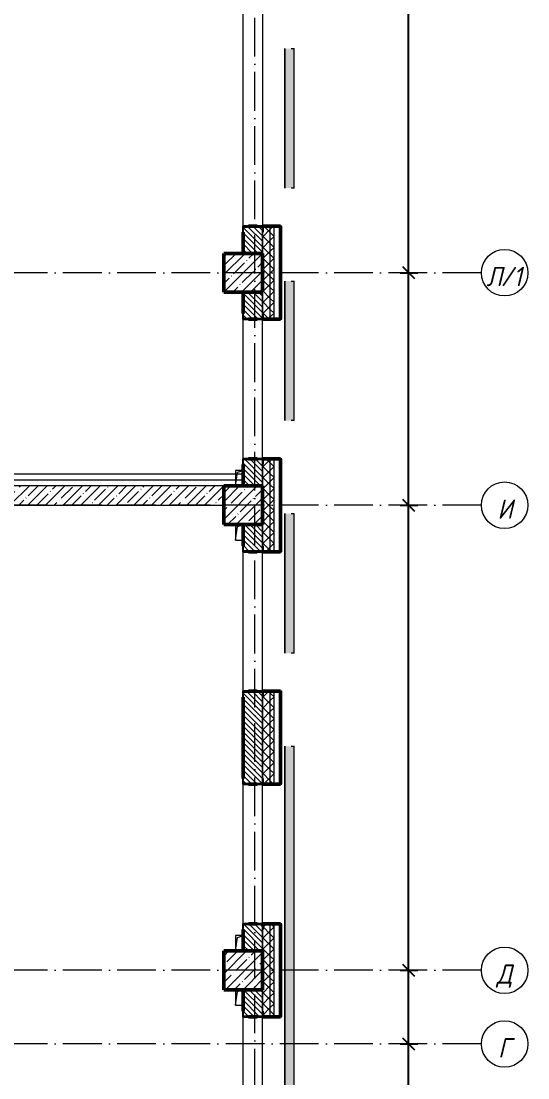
# Model space of a CAD drawing. Header units: millimetres. Extents: x -356862 to 418287, y 0 to 839748.
# Drawn here: x 82475 to 89015, y 319486 to 333120 of the extents above; entities that cross this region are included whole.
import ezdxf

# ---------------------------------------------------------------- set-up
doc = ezdxf.new("R2010")
doc.units = ezdxf.units.MM
doc.linetypes.add('50_200_ШТРИХ_1Т_ш5_п1_п1_', pattern=[700, 500, -100, 0, -100])
for name, color, linetype, lineweight in [('A-____-____-DIMS', 7, 'Continuous', 9), ('A-DETL-____-OTLN-4', 7, 'Continuous', 18), ('A-GENM-____-MCUT', 7, 'Continuous', 25), ('A-GENM-____-OTLN', 7, 'Continuous', 9), ('A-GENM-____-OTLN-1', 7, 'Continuous', 25), ('A-GLAZ-____-OTLN', 7, 'Continuous', 9), ('A-WALL-____-MCUT-1', 7, 'Continuous', 9), ('A-WALL-____-MCUT-2', 7, 'Continuous', 50), ('A-WALL-____-MCUT-3', 7, 'Continuous', 9), ('A-WALL-____-OTLN', 7, 'Continuous', 9), ('A-WALL-____-PATT-1', 7, 'Continuous', 9), ('A-WALL-FNSH-MCUT-1', 7, 'Continuous', 9), ('S-COLS-____-MCUT', 7, 'Continuous', 50), ('S-COLS-____-OTLN', 7, 'Continuous', 9), ('S-GRID-____-IDEN', 7, 'Continuous', 9), ('S-GRID-____-OTLN-1', 7, '50_200_ШТРИХ_1Т_ш5_п1_п1_', 9)]:
    doc.layers.add(name, color=color, linetype=linetype, lineweight=lineweight)
doc.layers.add('A-GLAZ-____-OTLN-1', color=7, linetype='Continuous', lineweight=9, true_color=0xc0c0c0)
doc.styles.add('ISOCPEUR_I', font='isocpeui.ttf', dxfattribs={"width": 0.9, "height": 2.5})
doc.dimstyles.new('ISO-2_5_0_9К_БОЛЬШОЙ_ОСИ', dxfattribs={"dimscale": 304.8, "dimtxt": 248.995294, "dimasz": 0.492126, "dimexe": 0.393701, "dimexo": 0, "dimgap": 0, "dimtad": 1, "dimdec": 0, "dimzin": 0, "dimdsep": 46, "dimtxsty": 'ISOCPEUR_I', "dimblk1": 'OBLIQUE', "dimblk2": 'OBLIQUE', "dimsah": 1, "dimcen": 0.09, "dimdle": 0.393701, "dimazin": 0, "dimtfac": 1, "dimtdec": 4, "dimtix": 1, "dimtmove": 0, "dimatfit": 3, "dimfxl": 1, "dimtvp": 1, "dimtolj": 1, "dimtzin": 0, "dimarcsym": 2})
pattern_1 = [(135, (-15659.08, 310542.9), (-35.35534, -35.35534), [])]
pattern_2 = [(45, (-15659.08, 310542.9), (-70.71068, 70.71068), []), (135, (-15659.08, 310542.9), (-70.71068, -70.71068), [])]

# ---------------------------------------------------------------- blocks, each defined once
blk = doc.blocks.new('BSC_Колонна _Прямоугольная - 500х500-V24-АР1_План отверстий 2 этажа в осях 1-64_А-ГГ')
at = {"layer": 'S-COLS-____-OTLN'}
h = blk.add_hatch(dxfattribs=at)
h.set_pattern_fill('FP_53', color=256, style=0, pattern_type=2)
h.set_pattern_definition([(45, (-101000, -16331.04), (-114.04925, 114.04925), []), (45, (-100885.95, -16331.04), (-114.04925, 114.04925), [201.613, -40.323, 3.353, -36.97])])
h.paths.add_polyline_path([(-250, -250), (250, -250), (250, 250), (-250, 250), (-250, -115)], flags=0)
at = {"layer": 'S-COLS-____-MCUT'}
for p, q in [((250, 250), (-250, 250)), ((-250, 250), (-250, -250)), ((250, -250), (250, 250)), ((-250, -250), (250, -250))]:
    blk.add_line(p, q, dxfattribs=at)
blk = doc.blocks.new('BSC_Колонна _Прямоугольная - 500х500-V32-АР1_План отверстий 2 этажа в осях 1-64_А-ГГ')
at = {"layer": 'S-COLS-____-OTLN'}
h = blk.add_hatch(dxfattribs=at)
h.set_pattern_fill('FP_61', color=256, style=0, pattern_type=2)
h.set_pattern_definition([(45, (-101000, -19331.04), (-114.04925, 114.04925), []), (45, (-100885.95, -19331.04), (-114.04925, 114.04925), [201.613, -40.323, 3.353, -36.97])])
h.paths.add_polyline_path([(-250, -250), (250, -250), (250, 250), (-250, 250)], flags=0)
at = {"layer": 'S-COLS-____-MCUT'}
for p, q in [((250, 250), (-250, 250)), ((-250, 250), (-250, -250)), ((250, -250), (250, 250)), ((-250, -250), (250, -250))]:
    blk.add_line(p, q, dxfattribs=at)
blk = doc.blocks.new('BSC_Колонна _Прямоугольная - 500х500-V75-АР1_План отверстий 2 этажа в осях 1-64_А-ГГ')
at = {"layer": 'S-COLS-____-OTLN'}
h = blk.add_hatch(dxfattribs=at)
h.set_pattern_fill('FP_104', color=256, style=0, pattern_type=2)
h.set_pattern_definition([(45, (-101000, -10331.04), (-114.04925, 114.04925), []), (45, (-100885.95, -10331.04), (-114.04925, 114.04925), [201.613, -40.323, 3.353, -36.97])])
h.paths.add_polyline_path([(-250, -250), (250, -250), (250, 250), (-250, 250), (-250, -135)], flags=0)
at = {"layer": 'S-COLS-____-MCUT'}
for p, q in [((250, 250), (-250, 250)), ((-250, 250), (-250, -250)), ((250, -250), (250, 250)), ((-250, -250), (250, -250))]:
    blk.add_line(p, q, dxfattribs=at)
blk = doc.blocks.new('Фахверк_СКБ_Уголок - 250_2700-27497298-АР1_План отверстий 2 этажа в осях 1-64_А-ГГ')
at = {"layer": 'A-GENM-____-MCUT'}
for p, q in [((200, 181), (125, 181)), ((125, 181), (125, 106)), ((131, 106), (131, 175)), ((131, 175), (200, 175)), ((200, 175), (200, 181)), ((125, 106), (131, 106)), ((131, -6), (125, -6)), ((125, -6), (125, -81)), ((125, -81), (200, -81)), ((131, -75), (131, -6)), ((200, -75), (131, -75)), ((200, -81), (200, -75))]:
    blk.add_line(p, q, dxfattribs=at)
blk = doc.blocks.new('AR_Отверстие прямоугольное _в плите_ - AR_Отверстие прямоугольное _в плите_-V164-АР1_План отверстий 2 этажа в осях 1-64_А-ГГ')
at = {"layer": 'A-GENM-____-OTLN'}
for p, q in [((-50, 100), (-50, -100)), ((-50, -100), (-25, 75)), ((-25, 75), (50, 100)), ((-50, -100), (50, -100))]:
    blk.add_line(p, q, dxfattribs=at)
blk = doc.blocks.new('AR_Отверстие прямоугольное _в плите_ - AR_Отверстие прямоугольное _в плите_-V167-АР1_План отверстий 2 этажа в осях 1-64_А-ГГ')
at = {"layer": 'A-GENM-____-OTLN'}
for p, q in [((50, 100), (-50, 100)), ((-50, 100), (-50, -100)), ((-50, -100), (-25, 75)), ((-25, 75), (50, 100))]:
    blk.add_line(p, q, dxfattribs=at)
blk = doc.blocks.new('Отлив_СКБ - Отлив витража_120_НВФ-V194-АР1_План отверстий 2 этажа в осях 1-64_А-ГГ')
at = {"layer": 'A-GLAZ-____-OTLN-1'}
for points in [[(1800, -2), (1800, 0), (0, 0), (0, -2), (1544, -2)], [(1544, -120), (1800, -120), (1800, -2), (0, -2), (0, -120)]]:
    blk.add_hatch(color=256, dxfattribs=at).paths.add_polyline_path(points, flags=0)
at = {"layer": 'A-GLAZ-____-OTLN'}
for p, q in [((0, 0), (1800, 0)), ((1800, -2), (0, -2)), ((0, -120), (0, -83)), ((0, -120), (1800, -120)), ((1800, -83), (1800, -120))]:
    blk.add_line(p, q, dxfattribs=at)
blk = doc.blocks.new('Отлив_СКБ - Отлив витража_120_НВФ-31885688-АР1_План отверстий 2 этажа в осях 1-64_А-ГГ')
at = {"layer": 'A-GLAZ-____-OTLN-1'}
for points in [[(4113, -2), (4800, -2), (4800, 0), (0, 0), (0, -2), (2345, -2)], [(4113, -120), (4800, -120), (4800, -2), (0, -2), (0, -120), (2345, -120)]]:
    blk.add_hatch(color=256, dxfattribs=at).paths.add_polyline_path(points, flags=0)
at = {"layer": 'A-GLAZ-____-OTLN'}
for p, q in [((0, 0), (4800, 0)), ((4800, -2), (0, -2)), ((0, -120), (0, -83)), ((0, -120), (4800, -120)), ((4800, -83), (4800, -120))]:
    blk.add_line(p, q, dxfattribs=at)
blk = doc.blocks.new('Ось сетки - Круг_Ø6_00__ISO-2_5_0_9K_-25732049-АР1_План отверстий 2 этажа в осях 1-64_А-ГГ')
at = {"layer": 'S-GRID-____-IDEN'}
blk.add_circle((0, 0), 3, dxfattribs=at)
blk = doc.blocks.new('_Oblique')
at = {"color": 0, "linetype": 'ByBlock', "lineweight": -2}
blk.add_line((-0.5, -0.5), (0.5, 0.5), dxfattribs=at)
blk = doc.blocks.new('*D9313')
at = {"layer": 'A-____-____-DIMS', "color": 0, "lineweight": -2, "transparency": 16777216}
for p, q in [((87475, 317754), (87475, 320044)), ((87369, 319924), (87595, 319924)), ((87369, 317874), (87595, 317874))]:
    blk.add_line(p, q, dxfattribs=at)
at = {"layer": 'Defpoints', "color": 0, "transparency": 16777216}
for p in [(87369, 319924), (87475, 319924), (87369, 317874)]:
    blk.add_point(p, dxfattribs=at)
at = {"layer": 'A-____-____-DIMS', "color": 0, "lineweight": -2, "transparency": 16777216, "xscale": 150, "yscale": 150, "zscale": 150}
for p, rotation in [((87475, 319924), 90), ((87475, 317874), 270)]:
    blk.add_blockref('_Oblique', p, dxfattribs=dict(at, rotation=rotation))
at = {"layer": 'A-____-____-DIMS', "color": 0, "transparency": 16777216, "insert": (87474, 318899), "char_height": 2.5, "width": 758.48, "attachment_point": 5, "rotation": 90, "style": 'ISOCPEUR_I'}
blk.add_mtext('\\A1;2050', dxfattribs=at)
blk = doc.blocks.new('*D9314')
at = {"layer": 'A-____-____-DIMS', "color": 0, "lineweight": -2, "transparency": 16777216}
for p, q in [((87475, 319804), (87475, 320994)), ((87369, 320874), (87595, 320874)), ((87369, 319924), (87595, 319924))]:
    blk.add_line(p, q, dxfattribs=at)
at = {"layer": 'Defpoints', "color": 0, "transparency": 16777216}
for p in [(87369, 320874), (87475, 320874), (87369, 319924)]:
    blk.add_point(p, dxfattribs=at)
at = {"layer": 'A-____-____-DIMS', "color": 0, "lineweight": -2, "transparency": 16777216, "xscale": 150, "yscale": 150, "zscale": 150}
for p, rotation in [((87475, 320874), 90), ((87475, 319924), 270)]:
    blk.add_blockref('_Oblique', p, dxfattribs=dict(at, rotation=rotation))
at = {"layer": 'A-____-____-DIMS', "color": 0, "transparency": 16777216, "insert": (87474, 320399), "char_height": 2.5, "width": 568.86, "attachment_point": 5, "rotation": 90, "style": 'ISOCPEUR_I'}
blk.add_mtext('\\A1;950', dxfattribs=at)
blk = doc.blocks.new('*D9315')
at = {"layer": 'A-____-____-DIMS', "color": 0, "lineweight": -2, "transparency": 16777216}
for p, q in [((87475, 320754), (87475, 326994)), ((87369, 326874), (87595, 326874)), ((87369, 320874), (87595, 320874))]:
    blk.add_line(p, q, dxfattribs=at)
at = {"layer": 'Defpoints', "color": 0, "transparency": 16777216}
for p in [(87369, 326874), (87475, 326874), (87369, 320874)]:
    blk.add_point(p, dxfattribs=at)
at = {"layer": 'A-____-____-DIMS', "color": 0, "lineweight": -2, "transparency": 16777216, "xscale": 150, "yscale": 150, "zscale": 150}
for p, rotation in [((87475, 326874), 90), ((87475, 320874), 270)]:
    blk.add_blockref('_Oblique', p, dxfattribs=dict(at, rotation=rotation))
at = {"layer": 'A-____-____-DIMS', "color": 0, "transparency": 16777216, "insert": (87474, 323874), "char_height": 2.5, "width": 758.48, "attachment_point": 5, "rotation": 90, "style": 'ISOCPEUR_I'}
blk.add_mtext('\\A1;6000', dxfattribs=at)
blk = doc.blocks.new('*D9316')
at = {"layer": 'A-____-____-DIMS', "color": 0, "lineweight": -2, "transparency": 16777216}
for p, q in [((87475, 326754), (87475, 329994)), ((87369, 329874), (87595, 329874)), ((87369, 326874), (87595, 326874))]:
    blk.add_line(p, q, dxfattribs=at)
at = {"layer": 'Defpoints', "color": 0, "transparency": 16777216}
for p in [(87369, 329874), (87475, 329874), (87369, 326874)]:
    blk.add_point(p, dxfattribs=at)
at = {"layer": 'A-____-____-DIMS', "color": 0, "lineweight": -2, "transparency": 16777216, "xscale": 150, "yscale": 150, "zscale": 150}
for p, rotation in [((87475, 329874), 90), ((87475, 326874), 270)]:
    blk.add_blockref('_Oblique', p, dxfattribs=dict(at, rotation=rotation))
at = {"layer": 'A-____-____-DIMS', "color": 0, "transparency": 16777216, "insert": (87474, 328374), "char_height": 2.5, "width": 758.48, "attachment_point": 5, "rotation": 90, "style": 'ISOCPEUR_I'}
blk.add_mtext('\\A1;3000', dxfattribs=at)
blk = doc.blocks.new('*D9317')
at = {"layer": 'A-____-____-DIMS', "color": 0, "lineweight": -2, "transparency": 16777216}
for p, q in [((87475, 329754), (87475, 335994)), ((87369, 335874), (87595, 335874)), ((87369, 329874), (87595, 329874))]:
    blk.add_line(p, q, dxfattribs=at)
at = {"layer": 'Defpoints', "color": 0, "transparency": 16777216}
for p in [(87369, 335874), (87475, 335874), (87369, 329874)]:
    blk.add_point(p, dxfattribs=at)
at = {"layer": 'A-____-____-DIMS', "color": 0, "lineweight": -2, "transparency": 16777216, "xscale": 150, "yscale": 150, "zscale": 150}
for p, rotation in [((87475, 335874), 90), ((87475, 329874), 270)]:
    blk.add_blockref('_Oblique', p, dxfattribs=dict(at, rotation=rotation))
at = {"layer": 'A-____-____-DIMS', "color": 0, "transparency": 16777216, "insert": (87474, 332874), "char_height": 2.5, "width": 758.48, "attachment_point": 5, "rotation": 90, "style": 'ISOCPEUR_I'}
blk.add_mtext('\\A1;6000', dxfattribs=at)

msp = doc.modelspace()

# ---------------------------------------------------------------- hatches: boundary and pattern name
at = {"layer": 'A-WALL-____-PATT-1'}
h = msp.add_hatch(dxfattribs=at)
h.set_pattern_fill('FP_1', color=256, style=0, pattern_type=2)
h.set_pattern_definition(pattern_2)
h.paths.add_polyline_path([(85690.9187, 308523.9433), (85690.9187, 309473.9433), (85596.9187, 309473.9433), (85596.9187, 309398.9433), (85590.9187, 309398.9433), (85590.9187, 308523.9433)], flags=0)
h.paths.add_polyline_path([(85596.9187, 311273.9433), (85690.9187, 311273.9433), (85690.9187, 312473.9433), (85596.9187, 312473.9433), (85596.9187, 312398.9433), (85590.9187, 312398.9433), (85590.9187, 311348.9433), (85596.9187, 311348.9433), (85596.9187, 311278.8098)], flags=0)
h.paths.add_polyline_path([(85596.9187, 314273.9433), (85690.9187, 314273.9433), (85690.9187, 315473.9433), (85596.9187, 315473.9433), (85596.9187, 315398.9433), (85590.9187, 315398.9433), (85590.9187, 314348.9433), (85596.9187, 314348.9433), (85596.9187, 314279.9433)], flags=0)
h.paths.add_polyline_path([(85690.9187, 317273.9433), (85690.9187, 318473.9433), (85596.9187, 318473.9433), (85596.9187, 318398.9433), (85590.9187, 318398.9433), (85590.9187, 317348.9433), (85596.9187, 317348.9433), (85596.9187, 317273.9433)], flags=0)
h.paths.add_polyline_path([(85690.9187, 320273.9433), (85690.9187, 321473.9433), (85596.9187, 321473.9433), (85596.9187, 321398.9433), (85590.9187, 321398.9433), (85590.9187, 320348.9433), (85596.9187, 320348.9433), (85596.9187, 320273.9433)], flags=0)
h.paths.add_polyline_path([(85690.9187, 323273.9433), (85690.9187, 324473.9433), (85596.9187, 324473.9433), (85596.9187, 324398.9433), (85590.9187, 324398.9433), (85590.9187, 323348.9433), (85596.9187, 323348.9433), (85596.9187, 323273.9433)], flags=0)
h.paths.add_polyline_path([(85596.9187, 326273.9433), (85690.9187, 326273.9433), (85690.9187, 327473.9433), (85596.9187, 327473.9433), (85596.9187, 327398.9433), (85590.9187, 327398.9433), (85590.9187, 326348.9433), (85596.9187, 326348.9433), (85596.9187, 326279.9433)], flags=0)
h.paths.add_polyline_path([(85596.9187, 329273.9433), (85690.9187, 329273.9433), (85690.9187, 330473.9433), (85596.9187, 330473.9433), (85596.9187, 330398.9433), (85590.9187, 330398.9433), (85590.9187, 329348.9433), (85596.9187, 329348.9433), (85596.9187, 329279.9433)], flags=0)
h.paths.add_polyline_path([(85690.9187, 335273.9433), (85690.9187, 336473.9433), (85596.9187, 336473.9433), (85596.9187, 336398.9433), (85590.9187, 336398.9433), (85590.9187, 335348.9433), (85596.9187, 335348.9433), (85596.9187, 335273.9433)], flags=0)
h.paths.add_polyline_path([(85596.9187, 338273.9433), (85690.9187, 338273.9433), (85690.9187, 339473.9433), (85596.9187, 339473.9433), (85596.9187, 339398.9433), (85590.9187, 339398.9433), (85590.9187, 338348.9433), (85596.9187, 338348.9433), (85596.9187, 338279.9433)], flags=0)
h.paths.add_polyline_path([(85596.9187, 341273.9433), (85690.9187, 341273.9433), (85690.9187, 342473.9433), (85596.9187, 342473.9433), (85596.9187, 342398.9433), (85590.9187, 342398.9433), (85590.9187, 341348.9433), (85596.9187, 341348.9433), (85596.9187, 341279.9433)], flags=0)
h.paths.add_polyline_path([(85690.9187, 344273.9433), (85690.9187, 345473.9433), (85596.9187, 345473.9433), (85596.9187, 345398.9433), (85590.9187, 345398.9433), (85590.9187, 344348.9433), (85596.9187, 344348.9433), (85596.9187, 344273.9433)], flags=0)
h.paths.add_polyline_path([(85596.9187, 347273.9433), (85690.9187, 347273.9433), (85690.9187, 348473.9433), (85596.9187, 348473.9433), (85596.9187, 348398.9433), (85590.9187, 348398.9433), (85590.9187, 347348.9433), (85596.9187, 347348.9433), (85596.9187, 347279.9433)], flags=0)
h.paths.add_polyline_path([(85690.9187, 350273.9433), (85690.9187, 351473.9433), (85596.9187, 351473.9433), (85596.9187, 351398.9433), (85590.9187, 351398.9433), (85590.9187, 350348.9433), (85596.9187, 350348.9433), (85596.9187, 350273.9433)], flags=0)
h.paths.add_polyline_path([(85596.9187, 356273.9433), (85690.9187, 356273.9433), (85690.9187, 357338.9433), (85590.9187, 357338.9433), (85590.9187, 356348.9433), (85596.9187, 356348.9433), (85596.9187, 356279.9433)], flags=0)
h = msp.add_hatch(dxfattribs=at)
h.set_pattern_fill('FP_1', color=256, style=0, pattern_type=2)
h.set_pattern_definition(pattern_2)
h.paths.add_polyline_path([(85690.9187, 308473.9433), (85740.9187, 308473.9433), (85740.9187, 309473.9433), (85690.9187, 309473.9433), (85690.9187, 308523.9433)], flags=0)
h.paths.add_polyline_path([(85690.9187, 311273.9433), (85740.9187, 311273.9433), (85740.9187, 312473.9433), (85690.9187, 312473.9433), (85690.9187, 311278.8098)], flags=0)
h.paths.add_polyline_path([(85740.9187, 314273.9433), (85740.9187, 315473.9433), (85690.9187, 315473.9433), (85690.9187, 314273.9433)], flags=0)
h.paths.add_polyline_path([(85690.9187, 317273.9433), (85740.9187, 317273.9433), (85740.9187, 318473.9433), (85690.9187, 318473.9433), (85690.9187, 317298.7678)], flags=0)
h.paths.add_polyline_path([(85690.9187, 320273.9433), (85740.9187, 320273.9433), (85740.9187, 321473.9433), (85690.9187, 321473.9433), (85690.9187, 320738.7438)], flags=0)
h.paths.add_polyline_path([(85740.9187, 323273.9433), (85740.9187, 324473.9433), (85690.9187, 324473.9433), (85690.9187, 323273.9433)], flags=0)
h.paths.add_polyline_path([(85690.9187, 326273.9433), (85740.9187, 326273.9433), (85740.9187, 327473.9433), (85690.9187, 327473.9433), (85690.9187, 326758.7018)], flags=0)
h.paths.add_polyline_path([(85690.9187, 329273.9433), (85740.9187, 329273.9433), (85740.9187, 330473.9433), (85690.9187, 330473.9433), (85690.9187, 330198.6778)], flags=0)
h.paths.add_polyline_path([(85740.9187, 335273.9433), (85740.9187, 336473.9433), (85690.9187, 336473.9433), (85690.9187, 335273.9433)], flags=0)
h.paths.add_polyline_path([(85740.9187, 338273.9433), (85740.9187, 339473.9433), (85690.9187, 339473.9433), (85690.9187, 338273.9433)], flags=0)
h.paths.add_polyline_path([(85740.9187, 341273.9433), (85740.9187, 342473.9433), (85690.9187, 342473.9433), (85690.9187, 341273.9433)], flags=0)
h.paths.add_polyline_path([(85740.9187, 344273.9433), (85740.9187, 345473.9433), (85690.9187, 345473.9433), (85690.9187, 344273.9433)], flags=0)
h.paths.add_polyline_path([(85690.9187, 347273.9433), (85740.9187, 347273.9433), (85740.9187, 348473.9433), (85690.9187, 348473.9433), (85690.9187, 347398.5577)], flags=0)
h.paths.add_polyline_path([(85740.9187, 350273.9433), (85740.9187, 351473.9433), (85690.9187, 351473.9433), (85690.9187, 350273.9433)], flags=0)
h.paths.add_polyline_path([(85690.9187, 356273.9433), (85740.9187, 356273.9433), (85740.9187, 357338.9433), (85690.9187, 357338.9433), (85690.9187, 356858.4916)], flags=0)
h = msp.add_hatch(dxfattribs=at)
h.set_pattern_fill('FP_3', color=256, style=0, pattern_type=2)
h.set_pattern_definition([(45, (-15659.08, 310542.9), (-85.53659, 85.53659), []), (45, (-15602.06, 310542.9), (-85.53659, 85.53659), [])])
h.paths.add_polyline_path([(85820.9187, 308373.9433), (85840.9187, 308373.9433), (85840.9187, 309473.9433), (85820.9187, 309473.9433), (85820.9187, 308393.9433)], flags=0)
h.paths.add_polyline_path([(85840.9187, 311273.9433), (85840.9187, 312473.9433), (85820.9187, 312473.9433), (85820.9187, 311273.9433)], flags=0)
h.paths.add_polyline_path([(85840.9187, 314273.9433), (85840.9187, 315473.9433), (85820.9187, 315473.9433), (85820.9187, 314273.9433)], flags=0)
h.paths.add_polyline_path([(85840.9187, 317273.9433), (85840.9187, 318473.9433), (85820.9187, 318473.9433), (85820.9187, 317273.9433)], flags=0)
h.paths.add_polyline_path([(85820.9187, 320273.9433), (85840.9187, 320273.9433), (85840.9187, 321473.9433), (85820.9187, 321473.9433), (85820.9187, 320738.7438)], flags=0)
h.paths.add_polyline_path([(85820.9187, 323273.9433), (85840.9187, 323273.9433), (85840.9187, 324473.9433), (85820.9187, 324473.9433), (85820.9187, 323318.7258)], flags=0)
h.paths.add_polyline_path([(85820.9187, 326273.9433), (85840.9187, 326273.9433), (85840.9187, 327473.9433), (85820.9187, 327473.9433), (85820.9187, 326758.7018)], flags=0)
h.paths.add_polyline_path([(85820.9187, 329273.9433), (85840.9187, 329273.9433), (85840.9187, 330473.9433), (85820.9187, 330473.9433), (85820.9187, 330198.6778)], flags=0)
h.paths.add_polyline_path([(85840.9187, 335273.9433), (85840.9187, 336473.9433), (85820.9187, 336473.9433), (85820.9187, 335273.9433)], flags=0)
h.paths.add_polyline_path([(85820.9187, 338273.9433), (85840.9187, 338273.9433), (85840.9187, 339473.9433), (85820.9187, 339473.9433), (85820.9187, 338798.6177)], flags=0)
h.paths.add_polyline_path([(85820.9187, 341273.9433), (85840.9187, 341273.9433), (85840.9187, 342473.9433), (85820.9187, 342473.9433), (85820.9187, 342238.5937)], flags=0)
h.paths.add_polyline_path([(85820.9187, 344273.9433), (85840.9187, 344273.9433), (85840.9187, 345473.9433), (85820.9187, 345473.9433), (85820.9187, 344818.5757)], flags=0)
h.paths.add_polyline_path([(85840.9187, 347273.9433), (85840.9187, 348473.9433), (85820.9187, 348473.9433), (85820.9187, 347273.9433)], flags=0)
h.paths.add_polyline_path([(85820.9187, 350273.9433), (85840.9187, 350273.9433), (85840.9187, 351473.9433), (85820.9187, 351473.9433), (85820.9187, 350838.5337)], flags=0)
h.paths.add_polyline_path([(85840.9187, 356273.9433), (85840.9187, 357338.9433), (85820.9187, 357338.9433), (85820.9187, 356273.9433)], flags=0)
h = msp.add_hatch(dxfattribs=at)
h.set_pattern_fill('FP_6', color=256, style=0, pattern_type=2)
h.set_pattern_definition(pattern_1)
h.paths.add_polyline_path([(85340.9187, 330123.9433), (85590.9187, 330123.9433), (85590.9187, 330467.9433), (85521.9187, 330467.9433), (85521.9187, 330473.9433), (85409.9187, 330473.9433), (85409.9187, 330467.9433), (85340.9187, 330467.9433), (85340.9187, 330198.6778)], flags=0)
h.paths.add_polyline_path([(85521.9187, 335273.9433), (85521.9187, 335279.9433), (85590.9187, 335279.9433), (85590.9187, 335623.9433), (85340.9187, 335623.9433), (85340.9187, 335279.9433), (85409.9187, 335279.9433), (85409.9187, 335273.9433)], flags=0)
h = msp.add_hatch(dxfattribs=at)
h.set_pattern_fill('FP_6', color=256, style=0, pattern_type=2)
h.set_pattern_definition(pattern_1)
h.paths.add_polyline_path([(85590.9187, 327123.9433), (85590.9187, 327467.9433), (85521.9187, 327467.9433), (85521.9187, 327473.9433), (85409.9187, 327473.9433), (85409.9187, 327467.9433), (85340.9187, 327467.9433), (85340.9187, 327123.9433), (85521.9187, 327123.9433)], flags=0)
h.paths.add_polyline_path([(85521.9187, 329273.9433), (85521.9187, 329279.9433), (85590.9187, 329279.9433), (85590.9187, 329623.9433), (85340.9187, 329623.9433), (85340.9187, 329279.9433), (85409.9187, 329279.9433), (85409.9187, 329273.9433)], flags=0)
h = msp.add_hatch(dxfattribs=at)
h.set_pattern_fill('FP_25', color=256, style=0, pattern_type=2)
h.set_pattern_definition([(45, (-15659.08, 310542.9), (-114.04925, 114.04925), []), (45, (-15545.03, 310542.9), (-114.04925, 114.04925), [201.612, -40.322, 3.353, -36.97])])
h.paths.add_polyline_path([(85090.9187, 326873.9433), (85090.9187, 327123.9433), (78090.9187, 327123.9433), (78090.9187, 326873.9433), (85072.6935, 326873.9433)], flags=0)
h = msp.add_hatch(dxfattribs=at)
h.set_pattern_fill('FP_6', color=256, style=0, pattern_type=2)
h.set_pattern_definition(pattern_1)
h.paths.add_polyline_path([(85590.9187, 321123.9433), (85590.9187, 321467.9433), (85521.9187, 321467.9433), (85521.9187, 321473.9433), (85409.9187, 321473.9433), (85409.9187, 321467.9433), (85340.9187, 321467.9433), (85340.9187, 321123.9433)], flags=0)
h.paths.add_polyline_path([(85521.9187, 323273.9433), (85521.9187, 323279.9433), (85590.9187, 323279.9433), (85590.9187, 324467.9433), (85521.9187, 324467.9433), (85521.9187, 324473.9433), (85409.9187, 324473.9433), (85409.9187, 324467.9433), (85340.9187, 324467.9433), (85340.9187, 323279.9433), (85409.9187, 323279.9433), (85409.9187, 323273.9433)], flags=0)
h.paths.add_polyline_path([(85521.9187, 326273.9433), (85521.9187, 326279.9433), (85590.9187, 326279.9433), (85590.9187, 326623.9433), (85340.9187, 326623.9433), (85340.9187, 326279.9433), (85409.9187, 326279.9433), (85409.9187, 326273.9433)], flags=0)
h = msp.add_hatch(dxfattribs=at)
h.set_pattern_fill('FP_6', color=256, style=0, pattern_type=2)
h.set_pattern_definition(pattern_1)
h.paths.add_polyline_path([(85340.9187, 318123.9433), (85590.9187, 318123.9433), (85590.9187, 318467.9433), (85521.9187, 318467.9433), (85521.9187, 318473.9433), (85409.9187, 318473.9433), (85409.9187, 318467.9433), (85340.9187, 318467.9433), (85340.9187, 318158.7618)], flags=0)
h.paths.add_polyline_path([(85521.9187, 320273.9433), (85521.9187, 320279.9433), (85590.9187, 320279.9433), (85590.9187, 320623.9433), (85340.9187, 320623.9433), (85340.9187, 320279.9433), (85409.9187, 320279.9433), (85409.9187, 320273.9433)], flags=0)

# ---------------------------------------------------------------- linework, layer by layer
at = {"layer": 'A-DETL-____-OTLN-4'}
for p, q in [((85340.9187, 327273.9433), (77790.9187, 327273.9433)), ((85340.9187, 327198.9433), (77790.9187, 327198.9433))]:
    msp.add_line(p, q, dxfattribs=at)
at = {"layer": 'A-WALL-____-MCUT-1'}
for p, q in [((85090.9187, 327123.9433), (78090.9187, 327123.9433)), ((78090.9187, 326873.9433), (85090.9187, 326873.9433))]:
    msp.add_line(p, q, dxfattribs=at)
at = {"layer": 'A-WALL-____-MCUT-2'}
for p, q in [((85521.9187, 330473.9433), (85409.9187, 330473.9433)), ((85820.9187, 330473.9433), (85596.9187, 330473.9433)), ((85820.9187, 329273.9433), (85820.9187, 330473.9433)), ((85340.9187, 330398.9433), (85340.9187, 330123.9433)), ((85340.9187, 329623.9433), (85340.9187, 329348.9433)), ((85409.9187, 329273.9433), (85521.9187, 329273.9433)), ((85596.9187, 329273.9433), (85820.9187, 329273.9433)), ((85521.9187, 327473.9433), (85409.9187, 327473.9433)), ((85820.9187, 327473.9433), (85596.9187, 327473.9433)), ((85820.9187, 326273.9433), (85820.9187, 327473.9433)), ((85340.9187, 327398.9433), (85340.9187, 327123.9433)), ((85340.9187, 326623.9433), (85340.9187, 326348.9433)), ((85409.9187, 326273.9433), (85521.9187, 326273.9433)), ((85596.9187, 326273.9433), (85820.9187, 326273.9433)), ((85521.9187, 324473.9433), (85409.9187, 324473.9433)), ((85820.9187, 324473.9433), (85596.9187, 324473.9433)), ((85820.9187, 323273.9433), (85820.9187, 324473.9433)), ((85340.9187, 324398.9433), (85340.9187, 323348.9433)), ((85409.9187, 323273.9433), (85521.9187, 323273.9433)), ((85596.9187, 323273.9433), (85820.9187, 323273.9433)), ((85521.9187, 321473.9433), (85409.9187, 321473.9433)), ((85820.9187, 321473.9433), (85596.9187, 321473.9433)), ((85820.9187, 320273.9433), (85820.9187, 321473.9433)), ((85340.9187, 321398.9433), (85340.9187, 321123.9433)), ((85340.9187, 320623.9433), (85340.9187, 320348.9433)), ((85409.9187, 320273.9433), (85521.9187, 320273.9433)), ((85596.9187, 320273.9433), (85820.9187, 320273.9433))]:
    msp.add_line(p, q, dxfattribs=at)
at = {"layer": 'A-WALL-____-MCUT-3'}
for p, q in [((85690.9187, 329273.9433), (85690.9187, 330473.9433)), ((85740.9187, 329273.9433), (85740.9187, 330473.9433)), ((85590.9187, 330123.9433), (85590.9187, 330398.9433)), ((85590.9187, 330398.9433), (85590.9187, 330123.9433)), ((85590.9187, 329348.9433), (85590.9187, 329623.9433)), ((85590.9187, 329623.9433), (85590.9187, 329348.9433)), ((85690.9187, 326273.9433), (85690.9187, 327473.9433)), ((85740.9187, 326273.9433), (85740.9187, 327473.9433)), ((85590.9187, 327123.9433), (85590.9187, 327398.9433)), ((85590.9187, 327398.9433), (85590.9187, 327123.9433)), ((85590.9187, 326348.9433), (85590.9187, 326623.9433)), ((85590.9187, 326623.9433), (85590.9187, 326348.9433)), ((85690.9187, 323273.9433), (85690.9187, 324473.9433)), ((85740.9187, 323273.9433), (85740.9187, 324473.9433)), ((85590.9187, 323348.9433), (85590.9187, 324398.9433)), ((85590.9187, 324398.9433), (85590.9187, 323348.9433)), ((85690.9187, 320273.9433), (85690.9187, 321473.9433)), ((85740.9187, 320273.9433), (85740.9187, 321473.9433)), ((85590.9187, 321123.9433), (85590.9187, 321398.9433)), ((85590.9187, 321398.9433), (85590.9187, 321123.9433)), ((85590.9187, 320348.9433), (85590.9187, 320623.9433)), ((85590.9187, 320623.9433), (85590.9187, 320348.9433))]:
    msp.add_line(p, q, dxfattribs=at)
at = {"layer": 'A-WALL-____-OTLN'}
for p, q in [((85340.9187, 330473.9433), (85340.9187, 335273.9433)), ((85590.9187, 335273.9433), (85590.9187, 330473.9433)), ((85340.9187, 327473.9433), (85340.9187, 329273.9433)), ((85590.9187, 327473.9433), (85590.9187, 329273.9433)), ((85340.9187, 324473.9433), (85340.9187, 326273.9433)), ((85590.9187, 324473.9433), (85590.9187, 326273.9433)), ((85340.9187, 321473.9433), (85340.9187, 323273.9433)), ((85590.9187, 321473.9433), (85590.9187, 323273.9433)), ((85340.9187, 318473.9433), (85340.9187, 320273.9433)), ((85590.9187, 318473.9433), (85590.9187, 320273.9433))]:
    msp.add_line(p, q, dxfattribs=at)
at = {"layer": 'A-WALL-FNSH-MCUT-1'}
for p, q in [((85840.9187, 330473.9433), (85820.9187, 330473.9433)), ((85820.9187, 330473.9433), (85820.9187, 329273.9433)), ((85840.9187, 329273.9433), (85840.9187, 330473.9433)), ((85820.9187, 329273.9433), (85840.9187, 329273.9433)), ((85840.9187, 327473.9433), (85820.9187, 327473.9433)), ((85820.9187, 327473.9433), (85820.9187, 326273.9433)), ((85840.9187, 326273.9433), (85840.9187, 327473.9433)), ((85820.9187, 326273.9433), (85840.9187, 326273.9433)), ((85840.9187, 324473.9433), (85820.9187, 324473.9433)), ((85820.9187, 324473.9433), (85820.9187, 323273.9433)), ((85840.9187, 323273.9433), (85840.9187, 324473.9433)), ((85820.9187, 323273.9433), (85840.9187, 323273.9433)), ((85840.9187, 321473.9433), (85820.9187, 321473.9433)), ((85820.9187, 321473.9433), (85820.9187, 320273.9433)), ((85840.9187, 320273.9433), (85840.9187, 321473.9433)), ((85820.9187, 320273.9433), (85840.9187, 320273.9433))]:
    msp.add_line(p, q, dxfattribs=at)
at = {"layer": 'S-GRID-____-OTLN-1'}
for p, q in [((85490.9187, 306060.2949), (85490.9187, 360423.8609)), ((88415.3253, 329873.9433), (77362.1831, 329873.9433)), ((88415.3253, 326873.9433), (51667.6891, 326873.9433)), ((88415.3253, 320873.9433), (77362.1831, 320873.9433)), ((88415.3253, 319923.9433), (-20104.6453, 319923.9433))]:
    msp.add_line(p, q, dxfattribs=at)

# ---------------------------------------------------------------- block references
at = {"layer": 'A-GENM-____-OTLN'}
for name, p in [('AR_Отверстие прямоугольное _в плите_ - AR_Отверстие прямоугольное _в плите_-V167-АР1_План отверстий 2 этажа в осях 1-64_А-ГГ', (85290.9187, 327223.9433)), ('AR_Отверстие прямоугольное _в плите_ - AR_Отверстие прямоугольное _в плите_-V164-АР1_План отверстий 2 этажа в осях 1-64_А-ГГ', (85290.9187, 326523.9433)), ('AR_Отверстие прямоугольное _в плите_ - AR_Отверстие прямоугольное _в плите_-V167-АР1_План отверстий 2 этажа в осях 1-64_А-ГГ', (85290.9187, 321223.9433)), ('AR_Отверстие прямоугольное _в плите_ - AR_Отверстие прямоугольное _в плите_-V164-АР1_План отверстий 2 этажа в осях 1-64_А-ГГ', (85290.9187, 320523.9433))]:
    msp.add_blockref(name, p, dxfattribs=at)
at = {"layer": 'A-GENM-____-OTLN-1'}
for p, rotation in [((85415.9187, 330598.9433), 269.9999999999999), ((85515.9187, 329148.9433), 89.9999999999999), ((85415.9187, 327598.9433), 269.9999999999999), ((85515.9187, 326148.9433), 89.99999999999967), ((85415.9187, 324598.9433), 269.9999999999996), ((85515.9187, 323148.9433), 89.99999999999967), ((85415.9187, 321598.9433), 269.9999999999996), ((85515.9187, 320148.9433), 89.9999999999999)]:
    msp.add_blockref('Фахверк_СКБ_Уголок - 250_2700-27497298-АР1_План отверстий 2 этажа в осях 1-64_А-ГГ', p, dxfattribs=dict(at, rotation=rotation))
at = {"layer": 'A-GLAZ-____-OTLN', "rotation": 90}
for name, p in [('Отлив_СКБ - Отлив витража_120_НВФ-V194-АР1_План отверстий 2 этажа в осях 1-64_А-ГГ', (85878.4337, 330965.553)), ('Отлив_СКБ - Отлив витража_120_НВФ-V194-АР1_План отверстий 2 этажа в осях 1-64_А-ГГ', (85878.4337, 327965.553)), ('Отлив_СКБ - Отлив витража_120_НВФ-V194-АР1_План отверстий 2 этажа в осях 1-64_А-ГГ', (85878.4337, 324965.553)), ('Отлив_СКБ - Отлив витража_120_НВФ-31885688-АР1_План отверстий 2 этажа в осях 1-64_А-ГГ', (85878.4337, 318965.553))]:
    msp.add_blockref(name, p, dxfattribs=at)
at = {"layer": 'S-COLS-____-OTLN'}
for name, p in [('BSC_Колонна _Прямоугольная - 500х500-V32-АР1_План отверстий 2 этажа в осях 1-64_А-ГГ', (85340.9187, 329873.9433)), ('BSC_Колонна _Прямоугольная - 500х500-V24-АР1_План отверстий 2 этажа в осях 1-64_А-ГГ', (85340.9187, 326873.9433)), ('BSC_Колонна _Прямоугольная - 500х500-V75-АР1_План отверстий 2 этажа в осях 1-64_А-ГГ', (85340.9187, 320873.9433))]:
    msp.add_blockref(name, p, dxfattribs=at)
at = {"layer": 'S-GRID-____-IDEN', "xscale": 99.99999999999993, "yscale": 99.99999999999993, "zscale": 99.99999999999993, "rotation": 89.99999999999982}
for p in [(88715.3253, 329873.9433), (88715.3253, 326873.9433), (88715.3253, 320873.9433), (88715.3253, 319923.9433)]:
    msp.add_blockref('Ось сетки - Круг_Ø6_00__ISO-2_5_0_9K_-25732049-АР1_План отверстий 2 этажа в осях 1-64_А-ГГ', p, dxfattribs=at)

# ---------------------------------------------------------------- texts
at = {"layer": 'S-GRID-____-IDEN', "char_height": 250, "attachment_point": 1, "style": 'ISOCPEUR_I'}
for s, insert, width in [('\\fISOCPEUR|b0|i1|c204|p34|;\\W.9;Л', (88479.8548, 329950.0191), 223.670812), ('/1', (88664.4017, 329950.0191), 346.329), ('\\fISOCPEUR|b0|i1|c204|p34|;\\W.9;И', (88622.5048, 326950.0191), 223.670812), ('\\fISOCPEUR|b0|i1|c204|p34|;\\W.9;Д', (88610.8048, 320950.0191), 252.531562), ('\\fISOCPEUR|b0|i1|c204|p34|;\\W.9;Г', (88631.5048, 320000.0191), 202.02525)]:
    msp.add_mtext(s, dxfattribs=dict(at, insert=insert, width=width))

# ---------------------------------------------------------------- dimensions: what is measured, and where the dimension line sits
at = {"layer": 'A-____-____-DIMS'}
for base, p1, p2, override, picture, middle in [((87475.1602, 335873.9433), (87369.0942, 329873.9433), (87369.0942, 335873.9433), {"dimpost": '<>', "dimfxl": 6000}, '*D9317', (87473.9102, 332873.9433)), ((87475.1602, 329873.9433), (87369.0942, 326873.9433), (87369.0942, 329873.9433), {"dimpost": '<>', "dimfxl": 3000}, '*D9316', (87473.9102, 328373.9433)), ((87475.1602, 326873.9433), (87369.0942, 320873.9433), (87369.0942, 326873.9433), {"dimpost": '<>', "dimfxl": 6000}, '*D9315', (87473.9102, 323873.9433)), ((87475.1602, 320873.9433), (87369.0942, 319923.9433), (87369.0942, 320873.9433), {"dimpost": '<>', "dimfxl": 950}, '*D9314', (87473.9102, 320398.9433)), ((87475.1602, 319923.9433), (87369.0942, 317873.9433), (87369.0942, 319923.9433), {"dimpost": '<>', "dimfxl": 2050}, '*D9313', (87473.9102, 318898.9433))]:
    dim = msp.add_linear_dim(base=base, p1=p1, p2=p2, angle=90, dimstyle='ISO-2_5_0_9К_БОЛЬШОЙ_ОСИ', override=override, dxfattribs=at)
    dim.commit()
    dim.dimension.update_dxf_attribs({"geometry": picture, "text_midpoint": middle})

doc.saveas('drawing.dxf')
